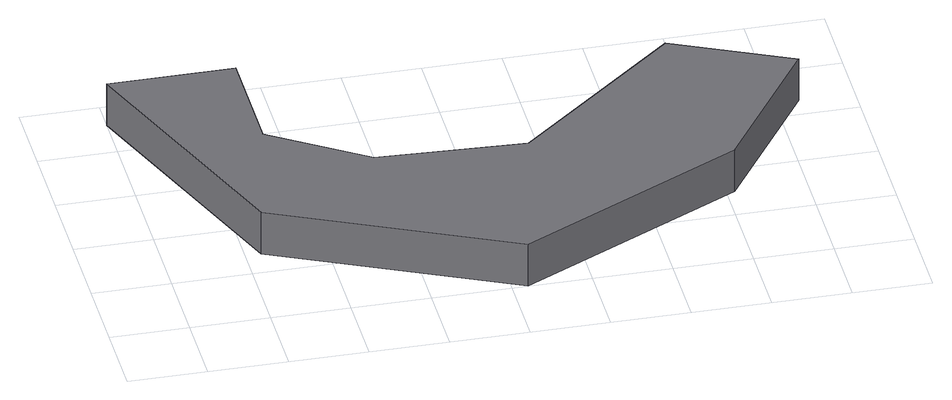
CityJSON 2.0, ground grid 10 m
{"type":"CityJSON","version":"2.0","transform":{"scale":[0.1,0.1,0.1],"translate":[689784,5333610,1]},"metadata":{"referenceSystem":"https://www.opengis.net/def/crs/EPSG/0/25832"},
"CityObjects":{
"road1":{"type":"Road","attributes":{"description":"Tran002, a road-road intersection which has trafficarea and trafficspace LOD0 and LOD1 representations as MultiCurve and Solid","name":"Transportation 002","trafficDirection":"both"},"geometry":[{"type":"MultiSurface","lod":"1","boundaries":[[[0,1,2,3,4,5,6,7,8,9]],[[10,11,12,13,14,15,16,17,18,19]],[[9,8,10,19]],[[8,7,11,10]],[[6,5,13,12]],[[5,4,14,13]],[[3,2,16,15]],[[2,1,17,16]],[[1,0,18,17]],[[0,9,19,18]],[[7,6,12,11]],[[4,3,15,14]]]}]}
},
"vertices":[
[160,460,60],[160,310,60],[280,230,60],[470,220,60],[680,400,60],[830,330,60],[710,150,60],[420,0,60],[120,140,60],[0,460,60],[120,140,0],[420,0,0],[710,150,0],[830,330,0],[680,400,0],[470,220,0],[280,230,0],[160,310,0],[160,460,0],[0,460,0]
]}
